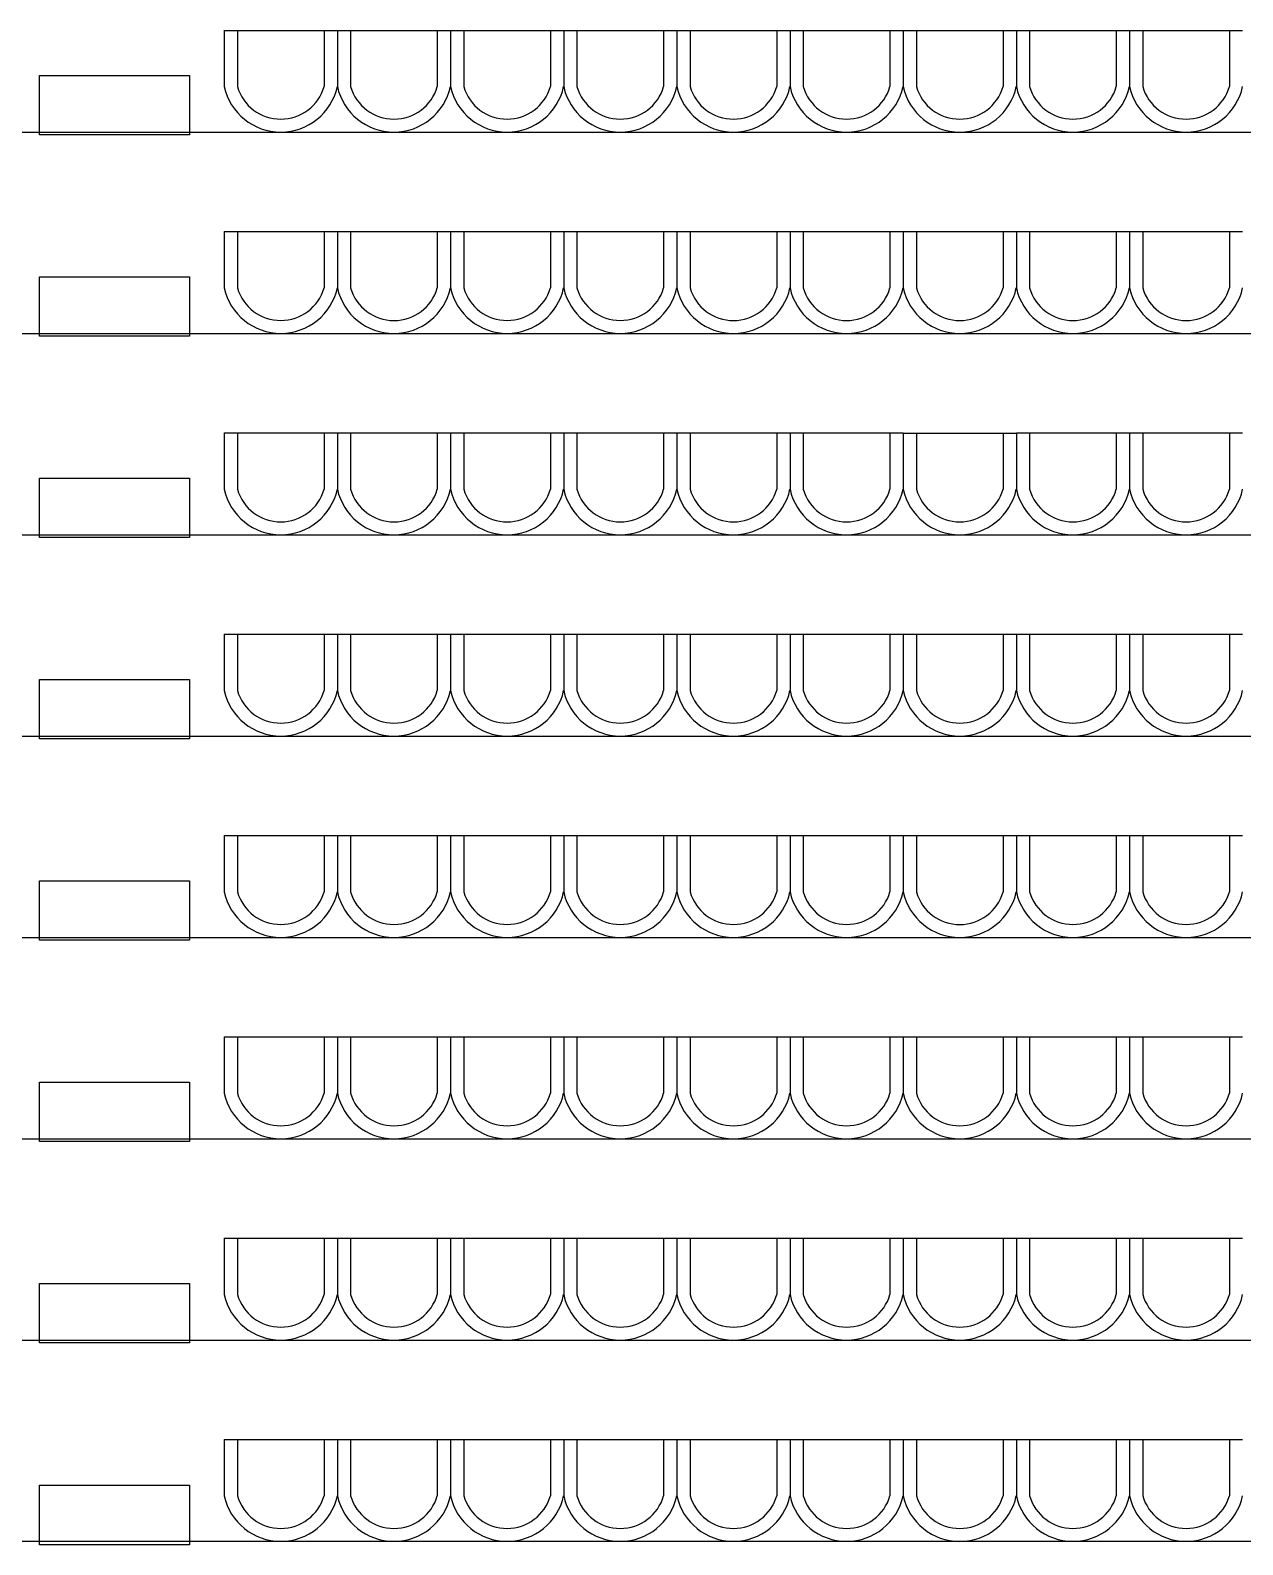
# Model space of a CAD drawing. Header units: millimetres. Extents: x -17017 to 2697, y 1903 to 18260.
# Drawn here: x -16951.998 to -16950.713, y 18215.501 to 18217.107 of the extents above; entities that cross this region are included whole.
import ezdxf

# ---------------------------------------------------------------- set-up
doc = ezdxf.new("R2010")
doc.units = ezdxf.units.MM
doc.layers.add('1', color=7, linetype='Continuous')

msp = doc.modelspace()

# ---------------------------------------------------------------- linework, layer by layer
at = {"layer": '1'}
for p, q in [((-16951.7929, 18217.1075), (-16951.7929, 18217.0478)), ((-16951.7929, 18217.1074), (-16951.7929, 18217.0478)), ((-16951.7929, 18217.1074), (-16951.6729, 18217.1074)), ((-16951.7788, 18217.1074), (-16951.7788, 18217.0478)), ((-16951.6869, 18217.1074), (-16951.6869, 18217.0478)), ((-16951.6729, 18217.1075), (-16951.6729, 18217.0478)), ((-16951.6729, 18217.1074), (-16951.6729, 18217.0478)), ((-16951.6729, 18217.1074), (-16951.5529, 18217.1074)), ((-16951.6588, 18217.1074), (-16951.6588, 18217.0478)), ((-16951.5669, 18217.1074), (-16951.5669, 18217.0478)), ((-16951.5529, 18217.1075), (-16951.5529, 18217.0478)), ((-16951.5529, 18217.1074), (-16951.5529, 18217.0478)), ((-16951.5529, 18217.1074), (-16951.3129, 18217.1074)), ((-16951.5388, 18217.1074), (-16951.5388, 18217.0478)), ((-16951.4469, 18217.1074), (-16951.4469, 18217.0478)), ((-16951.4329, 18217.1075), (-16951.4329, 18217.0478)), ((-16951.4329, 18217.1075), (-16951.4329, 18217.0478)), ((-16951.4188, 18217.1074), (-16951.4188, 18217.0478)), ((-16951.3269, 18217.1074), (-16951.3269, 18217.0478)), ((-16951.3129, 18217.1075), (-16951.3129, 18217.0478)), ((-16951.3129, 18217.1074), (-16951.3129, 18217.0478)), ((-16951.3129, 18217.1074), (-16951.1929, 18217.1074)), ((-16951.2988, 18217.1074), (-16951.2988, 18217.0478)), ((-16951.2069, 18217.1074), (-16951.2069, 18217.0478)), ((-16951.1929, 18217.1074), (-16951.1929, 18217.0478)), ((-16951.1929, 18217.1074), (-16951.1929, 18217.0478)), ((-16951.1929, 18217.1074), (-16951.0729, 18217.1074)), ((-16951.1788, 18217.1074), (-16951.1788, 18217.0478)), ((-16951.0869, 18217.1074), (-16951.0869, 18217.0478)), ((-16951.0729, 18217.1074), (-16951.0729, 18217.0478)), ((-16951.0729, 18217.1074), (-16951.0729, 18217.0478)), ((-16951.0729, 18217.1074), (-16950.9529, 18217.1074)), ((-16951.0588, 18217.1074), (-16951.0588, 18217.0478)), ((-16950.9669, 18217.1074), (-16950.9669, 18217.0478)), ((-16950.9529, 18217.1074), (-16950.9529, 18217.0478)), ((-16950.9529, 18217.1074), (-16950.9529, 18217.0478)), ((-16950.9529, 18217.1074), (-16950.7129, 18217.1074)), ((-16950.9388, 18217.1074), (-16950.9388, 18217.0478)), ((-16950.8469, 18217.1074), (-16950.8469, 18217.0478)), ((-16950.8329, 18217.1074), (-16950.8329, 18217.0478)), ((-16950.8329, 18217.1074), (-16950.8329, 18217.0478)), ((-16950.8188, 18217.1074), (-16950.8188, 18217.0478)), ((-16950.7269, 18217.1074), (-16950.7269, 18217.0478)), ((-16954.0363, 18216.9995), (-16947.3109, 18216.9995)), ((-16951.7929, 18216.8939), (-16951.7929, 18216.8343)), ((-16951.7929, 18216.8939), (-16951.6729, 18216.8939)), ((-16951.7788, 18216.8939), (-16951.7788, 18216.8343)), ((-16951.6869, 18216.8939), (-16951.6869, 18216.8343)), ((-16951.6729, 18216.8939), (-16951.6729, 18216.8343)), ((-16951.6729, 18216.8939), (-16951.6729, 18216.8343)), ((-16951.6729, 18216.8939), (-16951.5529, 18216.8939)), ((-16951.6588, 18216.8939), (-16951.6588, 18216.8343)), ((-16951.5669, 18216.8939), (-16951.5669, 18216.8343)), ((-16951.5529, 18216.8939), (-16951.5529, 18216.8343)), ((-16951.5529, 18216.8939), (-16951.5529, 18216.8343)), ((-16951.5529, 18216.8939), (-16951.3129, 18216.8939)), ((-16951.5388, 18216.8939), (-16951.5388, 18216.8343)), ((-16951.4469, 18216.8939), (-16951.4469, 18216.8343)), ((-16951.4329, 18216.8939), (-16951.4329, 18216.8343)), ((-16951.4329, 18216.8939), (-16951.4329, 18216.8343)), ((-16951.4188, 18216.8939), (-16951.4188, 18216.8343)), ((-16951.3269, 18216.8939), (-16951.3269, 18216.8343)), ((-16951.3129, 18216.8939), (-16951.3129, 18216.8343)), ((-16951.3129, 18216.8939), (-16951.3129, 18216.8343)), ((-16951.3129, 18216.8939), (-16951.1929, 18216.8939)), ((-16951.2988, 18216.8939), (-16951.2988, 18216.8343)), ((-16951.2069, 18216.8939), (-16951.2069, 18216.8343)), ((-16951.1929, 18216.8939), (-16951.1929, 18216.8343)), ((-16951.1929, 18216.8939), (-16951.1929, 18216.8342)), ((-16951.1929, 18216.8939), (-16951.0729, 18216.8939)), ((-16951.1788, 18216.8939), (-16951.1788, 18216.8342)), ((-16951.0869, 18216.8939), (-16951.0869, 18216.8342)), ((-16951.0729, 18216.8939), (-16951.0729, 18216.8342)), ((-16951.0729, 18216.8939), (-16951.0729, 18216.8342)), ((-16951.0729, 18216.8939), (-16950.9529, 18216.8939)), ((-16951.0588, 18216.8939), (-16951.0588, 18216.8342)), ((-16950.9669, 18216.8939), (-16950.9669, 18216.8342)), ((-16950.9529, 18216.8939), (-16950.9529, 18216.8342)), ((-16950.9529, 18216.8939), (-16950.9529, 18216.8342)), ((-16950.9529, 18216.8939), (-16950.7129, 18216.8939)), ((-16950.9388, 18216.8939), (-16950.9388, 18216.8342)), ((-16950.8469, 18216.8939), (-16950.8469, 18216.8342)), ((-16950.8329, 18216.8939), (-16950.8329, 18216.8342)), ((-16950.8329, 18216.8939), (-16950.8329, 18216.8342)), ((-16950.8188, 18216.8939), (-16950.8188, 18216.8342)), ((-16950.7269, 18216.8939), (-16950.7269, 18216.8342)), ((-16954.0363, 18216.7859), (-16947.3109, 18216.7859)), ((-16951.7929, 18216.6804), (-16951.7929, 18216.6207)), ((-16951.7929, 18216.6804), (-16951.6729, 18216.6804)), ((-16951.7788, 18216.6804), (-16951.7788, 18216.6207)), ((-16951.6869, 18216.6804), (-16951.6869, 18216.6207)), ((-16951.6729, 18216.6804), (-16951.6729, 18216.6207)), ((-16951.6729, 18216.6804), (-16951.6729, 18216.6207)), ((-16951.6729, 18216.6804), (-16951.5529, 18216.6804)), ((-16951.6588, 18216.6804), (-16951.6588, 18216.6207)), ((-16951.5669, 18216.6804), (-16951.5669, 18216.6207)), ((-16951.5529, 18216.6804), (-16951.5529, 18216.6207)), ((-16951.5529, 18216.6804), (-16951.5529, 18216.6207)), ((-16951.5529, 18216.6804), (-16951.3129, 18216.6804)), ((-16951.5388, 18216.6804), (-16951.5388, 18216.6207)), ((-16951.4469, 18216.6804), (-16951.4469, 18216.6207)), ((-16951.4329, 18216.6804), (-16951.4329, 18216.6207)), ((-16951.4329, 18216.6804), (-16951.4329, 18216.6207)), ((-16951.4188, 18216.6804), (-16951.4188, 18216.6207)), ((-16951.3269, 18216.6804), (-16951.3269, 18216.6207)), ((-16951.3129, 18216.6804), (-16951.3129, 18216.6207)), ((-16951.3129, 18216.6804), (-16951.3129, 18216.6207)), ((-16951.3129, 18216.6804), (-16951.1929, 18216.6804)), ((-16951.2988, 18216.6804), (-16951.2988, 18216.6207)), ((-16951.2069, 18216.6804), (-16951.2069, 18216.6207)), ((-16951.1929, 18216.6804), (-16951.1929, 18216.6207)), ((-16951.1929, 18216.6804), (-16951.1929, 18216.6207)), ((-16951.1929, 18216.6804), (-16951.0729, 18216.6804)), ((-16951.1788, 18216.6804), (-16951.1788, 18216.6207)), ((-16951.0869, 18216.6804), (-16951.0869, 18216.6207)), ((-16951.0729, 18216.6804), (-16951.0729, 18216.6207)), ((-16951.0729, 18216.6804), (-16951.0729, 18216.6207)), ((-16951.0729, 18216.6803), (-16950.9529, 18216.6803)), ((-16951.0588, 18216.6803), (-16951.0588, 18216.6207)), ((-16950.9669, 18216.6803), (-16950.9669, 18216.6207)), ((-16950.9529, 18216.6804), (-16950.9529, 18216.6207)), ((-16950.9529, 18216.6804), (-16950.9529, 18216.6207)), ((-16950.9529, 18216.6804), (-16950.7129, 18216.6804)), ((-16950.9388, 18216.6804), (-16950.9388, 18216.6207)), ((-16950.8469, 18216.6804), (-16950.8469, 18216.6207)), ((-16950.8329, 18216.6804), (-16950.8329, 18216.6207)), ((-16950.8329, 18216.6804), (-16950.8329, 18216.6207)), ((-16950.8188, 18216.6804), (-16950.8188, 18216.6207)), ((-16950.7269, 18216.6804), (-16950.7269, 18216.6207)), ((-16954.0363, 18216.5724), (-16947.3109, 18216.5724)), ((-16951.7929, 18216.4669), (-16951.7929, 18216.4072)), ((-16951.7929, 18216.4669), (-16951.6729, 18216.4669)), ((-16951.7788, 18216.4669), (-16951.7788, 18216.4072)), ((-16951.6869, 18216.4669), (-16951.6869, 18216.4072)), ((-16951.6729, 18216.4669), (-16951.6729, 18216.4072)), ((-16951.6729, 18216.4669), (-16951.6729, 18216.4072)), ((-16951.6729, 18216.4668), (-16951.5529, 18216.4668)), ((-16951.6588, 18216.4668), (-16951.6588, 18216.4072)), ((-16951.5669, 18216.4668), (-16951.5669, 18216.4072)), ((-16951.5529, 18216.4669), (-16951.5529, 18216.4072)), ((-16951.5529, 18216.4669), (-16951.5529, 18216.4072)), ((-16951.5529, 18216.4669), (-16951.3129, 18216.4669)), ((-16951.5388, 18216.4669), (-16951.5388, 18216.4072)), ((-16951.4469, 18216.4669), (-16951.4469, 18216.4072)), ((-16951.4329, 18216.4669), (-16951.4329, 18216.4072)), ((-16951.4329, 18216.4669), (-16951.4329, 18216.4072)), ((-16951.4188, 18216.4669), (-16951.4188, 18216.4072)), ((-16951.3269, 18216.4669), (-16951.3269, 18216.4072)), ((-16951.3129, 18216.4669), (-16951.3129, 18216.4072)), ((-16951.3129, 18216.4669), (-16951.3129, 18216.4072)), ((-16951.3129, 18216.4668), (-16951.1929, 18216.4668)), ((-16951.2988, 18216.4668), (-16951.2988, 18216.4072)), ((-16951.2069, 18216.4668), (-16951.2069, 18216.4072)), ((-16951.1929, 18216.4669), (-16951.1929, 18216.4072)), ((-16951.1929, 18216.4668), (-16951.1929, 18216.4072)), ((-16951.1929, 18216.4668), (-16951.0729, 18216.4668)), ((-16951.1788, 18216.4668), (-16951.1788, 18216.4072)), ((-16951.0869, 18216.4668), (-16951.0869, 18216.4072)), ((-16951.0729, 18216.4668), (-16951.0729, 18216.4072)), ((-16951.0729, 18216.4668), (-16951.0729, 18216.4072)), ((-16951.0729, 18216.4668), (-16950.9529, 18216.4668)), ((-16951.0588, 18216.4668), (-16951.0588, 18216.4072)), ((-16950.9669, 18216.4668), (-16950.9669, 18216.4072)), ((-16950.9529, 18216.4668), (-16950.9529, 18216.4072)), ((-16950.9529, 18216.4668), (-16950.9529, 18216.4072)), ((-16950.9529, 18216.4668), (-16950.7129, 18216.4668)), ((-16950.9388, 18216.4668), (-16950.9388, 18216.4072)), ((-16950.8469, 18216.4668), (-16950.8469, 18216.4072)), ((-16950.8329, 18216.4668), (-16950.8329, 18216.4072)), ((-16950.8329, 18216.4668), (-16950.8329, 18216.4072)), ((-16950.8188, 18216.4668), (-16950.8188, 18216.4072)), ((-16950.7269, 18216.4668), (-16950.7269, 18216.4072)), ((-16954.0363, 18216.3589), (-16947.3109, 18216.3589)), ((-16951.7929, 18216.2533), (-16951.7929, 18216.1937)), ((-16951.7929, 18216.2533), (-16951.6729, 18216.2533)), ((-16951.7788, 18216.2533), (-16951.7788, 18216.1937)), ((-16951.6869, 18216.2533), (-16951.6869, 18216.1937)), ((-16951.6729, 18216.2533), (-16951.6729, 18216.1937)), ((-16951.6729, 18216.2533), (-16951.6729, 18216.1937)), ((-16951.6729, 18216.2533), (-16951.5529, 18216.2533)), ((-16951.6588, 18216.2533), (-16951.6588, 18216.1937)), ((-16951.5669, 18216.2533), (-16951.5669, 18216.1937)), ((-16951.5529, 18216.2533), (-16951.5529, 18216.1937)), ((-16951.5529, 18216.2533), (-16951.5529, 18216.1937)), ((-16951.5529, 18216.2533), (-16951.3129, 18216.2533)), ((-16951.5388, 18216.2533), (-16951.5388, 18216.1937)), ((-16951.4469, 18216.2533), (-16951.4469, 18216.1937)), ((-16951.4329, 18216.2533), (-16951.4329, 18216.1937)), ((-16951.4329, 18216.2533), (-16951.4329, 18216.1937)), ((-16951.4188, 18216.2533), (-16951.4188, 18216.1937)), ((-16951.3269, 18216.2533), (-16951.3269, 18216.1937)), ((-16951.3129, 18216.2533), (-16951.3129, 18216.1937)), ((-16951.3129, 18216.2533), (-16951.3129, 18216.1937)), ((-16951.3129, 18216.2533), (-16951.1929, 18216.2533)), ((-16951.2988, 18216.2533), (-16951.2988, 18216.1937)), ((-16951.2069, 18216.2533), (-16951.2069, 18216.1937)), ((-16951.1929, 18216.2533), (-16951.1929, 18216.1937)), ((-16951.1929, 18216.2533), (-16951.1929, 18216.1937)), ((-16951.1929, 18216.2533), (-16951.0729, 18216.2533)), ((-16951.1788, 18216.2533), (-16951.1788, 18216.1937)), ((-16951.0869, 18216.2533), (-16951.0869, 18216.1937)), ((-16951.0729, 18216.2533), (-16951.0729, 18216.1937)), ((-16951.0729, 18216.2533), (-16951.0729, 18216.1936)), ((-16951.0729, 18216.2533), (-16950.9529, 18216.2533)), ((-16951.0588, 18216.2533), (-16951.0588, 18216.1936)), ((-16950.9669, 18216.2533), (-16950.9669, 18216.1936)), ((-16950.9529, 18216.2533), (-16950.9529, 18216.1936)), ((-16950.9529, 18216.2533), (-16950.9529, 18216.1937)), ((-16950.9529, 18216.2533), (-16950.7129, 18216.2533)), ((-16950.9388, 18216.2533), (-16950.9388, 18216.1937)), ((-16950.8469, 18216.2533), (-16950.8469, 18216.1937)), ((-16950.8329, 18216.2533), (-16950.8329, 18216.1937)), ((-16950.8329, 18216.2533), (-16950.8329, 18216.1937)), ((-16950.8188, 18216.2533), (-16950.8188, 18216.1937)), ((-16950.7269, 18216.2533), (-16950.7269, 18216.1937)), ((-16954.0363, 18216.1453), (-16947.3109, 18216.1453)), ((-16951.7929, 18216.0398), (-16951.7929, 18215.9802)), ((-16951.7929, 18216.0398), (-16951.6729, 18216.0398)), ((-16951.7788, 18216.0398), (-16951.7788, 18215.9802)), ((-16951.6869, 18216.0398), (-16951.6869, 18215.9802)), ((-16951.6729, 18216.0398), (-16951.6729, 18215.9802)), ((-16951.6729, 18216.0398), (-16951.6729, 18215.9801)), ((-16951.6729, 18216.0398), (-16951.5529, 18216.0398)), ((-16951.6588, 18216.0398), (-16951.6588, 18215.9801)), ((-16951.5669, 18216.0398), (-16951.5669, 18215.9801)), ((-16951.5529, 18216.0398), (-16951.5529, 18215.9801)), ((-16951.5529, 18216.0398), (-16951.5529, 18215.9802)), ((-16951.5529, 18216.0398), (-16951.3129, 18216.0398)), ((-16951.5388, 18216.0398), (-16951.5388, 18215.9802)), ((-16951.4469, 18216.0398), (-16951.4469, 18215.9802)), ((-16951.4329, 18216.0398), (-16951.4329, 18215.9802)), ((-16951.4329, 18216.0398), (-16951.4329, 18215.9802)), ((-16951.4188, 18216.0398), (-16951.4188, 18215.9802)), ((-16951.3269, 18216.0398), (-16951.3269, 18215.9802)), ((-16951.3129, 18216.0398), (-16951.3129, 18215.9802)), ((-16951.3129, 18216.0398), (-16951.3129, 18215.9801)), ((-16951.3129, 18216.0398), (-16951.1929, 18216.0398)), ((-16951.2988, 18216.0398), (-16951.2988, 18215.9801)), ((-16951.2069, 18216.0398), (-16951.2069, 18215.9801)), ((-16951.1929, 18216.0398), (-16951.1929, 18215.9801)), ((-16951.1929, 18216.0398), (-16951.1929, 18215.9801)), ((-16951.1929, 18216.0398), (-16951.0729, 18216.0398)), ((-16951.1788, 18216.0398), (-16951.1788, 18215.9801)), ((-16951.0869, 18216.0398), (-16951.0869, 18215.9801)), ((-16951.0729, 18216.0398), (-16951.0729, 18215.9801)), ((-16951.0729, 18216.0398), (-16951.0729, 18215.9801)), ((-16951.0729, 18216.0398), (-16950.9529, 18216.0398)), ((-16951.0588, 18216.0398), (-16951.0588, 18215.9801)), ((-16950.9669, 18216.0398), (-16950.9669, 18215.9801)), ((-16950.9529, 18216.0398), (-16950.9529, 18215.9801)), ((-16950.9529, 18216.0398), (-16950.9529, 18215.9801)), ((-16950.9529, 18216.0398), (-16950.7129, 18216.0398)), ((-16950.9388, 18216.0398), (-16950.9388, 18215.9801)), ((-16950.8469, 18216.0398), (-16950.8469, 18215.9801)), ((-16950.8329, 18216.0398), (-16950.8329, 18215.9801)), ((-16950.8329, 18216.0398), (-16950.8329, 18215.9801)), ((-16950.8188, 18216.0398), (-16950.8188, 18215.9801)), ((-16950.7269, 18216.0398), (-16950.7269, 18215.9801)), ((-16954.0363, 18215.9318), (-16947.3109, 18215.9318)), ((-16951.7929, 18215.8263), (-16951.7929, 18215.7666)), ((-16951.7929, 18215.8263), (-16951.6729, 18215.8263)), ((-16951.7788, 18215.8263), (-16951.7788, 18215.7666)), ((-16951.6869, 18215.8263), (-16951.6869, 18215.7666)), ((-16951.6729, 18215.8263), (-16951.6729, 18215.7666)), ((-16951.6729, 18215.8263), (-16951.6729, 18215.7666)), ((-16951.6729, 18215.8263), (-16951.5529, 18215.8263)), ((-16951.6588, 18215.8263), (-16951.6588, 18215.7666)), ((-16951.5669, 18215.8263), (-16951.5669, 18215.7666)), ((-16951.5529, 18215.8263), (-16951.5529, 18215.7666)), ((-16951.5529, 18215.8263), (-16951.5529, 18215.7666)), ((-16951.5529, 18215.8263), (-16951.3129, 18215.8263)), ((-16951.5388, 18215.8263), (-16951.5388, 18215.7666)), ((-16951.4469, 18215.8263), (-16951.4469, 18215.7666)), ((-16951.4329, 18215.8263), (-16951.4329, 18215.7666)), ((-16951.4329, 18215.8263), (-16951.4329, 18215.7666)), ((-16951.4188, 18215.8263), (-16951.4188, 18215.7666)), ((-16951.3269, 18215.8263), (-16951.3269, 18215.7666)), ((-16951.3129, 18215.8263), (-16951.3129, 18215.7666)), ((-16951.3129, 18215.8263), (-16951.3129, 18215.7666)), ((-16951.3129, 18215.8263), (-16951.1929, 18215.8263)), ((-16951.2988, 18215.8263), (-16951.2988, 18215.7666)), ((-16951.2069, 18215.8263), (-16951.2069, 18215.7666)), ((-16951.1929, 18215.8263), (-16951.1929, 18215.7666)), ((-16951.1929, 18215.8263), (-16951.1929, 18215.7666)), ((-16951.1929, 18215.8262), (-16951.0729, 18215.8262)), ((-16951.1788, 18215.8262), (-16951.1788, 18215.7666)), ((-16951.0869, 18215.8262), (-16951.0869, 18215.7666)), ((-16951.0729, 18215.8263), (-16951.0729, 18215.7666)), ((-16951.0729, 18215.8262), (-16951.0729, 18215.7666)), ((-16951.0729, 18215.8262), (-16950.9529, 18215.8262)), ((-16951.0588, 18215.8262), (-16951.0588, 18215.7666)), ((-16950.9669, 18215.8262), (-16950.9669, 18215.7666)), ((-16950.9529, 18215.8263), (-16950.9529, 18215.7666)), ((-16950.9529, 18215.8262), (-16950.9529, 18215.7666)), ((-16950.9529, 18215.8262), (-16950.7129, 18215.8262)), ((-16950.9388, 18215.8262), (-16950.9388, 18215.7666)), ((-16950.8469, 18215.8262), (-16950.8469, 18215.7666)), ((-16950.8329, 18215.8263), (-16950.8329, 18215.7666)), ((-16950.8329, 18215.8263), (-16950.8329, 18215.7666)), ((-16950.8188, 18215.8262), (-16950.8188, 18215.7666)), ((-16950.7269, 18215.8262), (-16950.7269, 18215.7666)), ((-16954.0363, 18215.7183), (-16947.3109, 18215.7183)), ((-16951.7929, 18215.6128), (-16951.7929, 18215.5531)), ((-16951.7929, 18215.6127), (-16951.6729, 18215.6127)), ((-16951.7788, 18215.6127), (-16951.7788, 18215.5531)), ((-16951.6869, 18215.6127), (-16951.6869, 18215.5531)), ((-16951.6729, 18215.6128), (-16951.6729, 18215.5531)), ((-16951.6729, 18215.6127), (-16951.6729, 18215.5531)), ((-16951.6729, 18215.6127), (-16951.5529, 18215.6127)), ((-16951.6588, 18215.6127), (-16951.6588, 18215.5531)), ((-16951.5669, 18215.6127), (-16951.5669, 18215.5531)), ((-16951.5529, 18215.6128), (-16951.5529, 18215.5531)), ((-16951.5529, 18215.6127), (-16951.5529, 18215.5531)), ((-16951.5529, 18215.6127), (-16951.3129, 18215.6127)), ((-16951.5388, 18215.6127), (-16951.5388, 18215.5531)), ((-16951.4469, 18215.6127), (-16951.4469, 18215.5531)), ((-16951.4329, 18215.6128), (-16951.4329, 18215.5531)), ((-16951.4329, 18215.6128), (-16951.4329, 18215.5531)), ((-16951.4188, 18215.6127), (-16951.4188, 18215.5531)), ((-16951.3269, 18215.6127), (-16951.3269, 18215.5531)), ((-16951.3129, 18215.6128), (-16951.3129, 18215.5531)), ((-16951.3129, 18215.6127), (-16951.3129, 18215.5531)), ((-16951.3129, 18215.6127), (-16951.1929, 18215.6127)), ((-16951.2988, 18215.6127), (-16951.2988, 18215.5531)), ((-16951.2069, 18215.6127), (-16951.2069, 18215.5531)), ((-16951.1929, 18215.6127), (-16951.1929, 18215.5531)), ((-16951.1929, 18215.6127), (-16951.1929, 18215.5531)), ((-16951.1929, 18215.6127), (-16951.0729, 18215.6127)), ((-16951.1788, 18215.6127), (-16951.1788, 18215.5531)), ((-16951.0869, 18215.6127), (-16951.0869, 18215.5531)), ((-16951.0729, 18215.6127), (-16951.0729, 18215.5531)), ((-16951.0729, 18215.6127), (-16951.0729, 18215.5531)), ((-16951.0729, 18215.6127), (-16950.9529, 18215.6127)), ((-16951.0588, 18215.6127), (-16951.0588, 18215.5531)), ((-16950.9669, 18215.6127), (-16950.9669, 18215.5531)), ((-16950.9529, 18215.6127), (-16950.9529, 18215.5531)), ((-16950.9529, 18215.6127), (-16950.9529, 18215.5531)), ((-16950.9529, 18215.6127), (-16950.7129, 18215.6127)), ((-16950.9388, 18215.6127), (-16950.9388, 18215.5531)), ((-16950.8469, 18215.6127), (-16950.8469, 18215.5531)), ((-16950.8329, 18215.6127), (-16950.8329, 18215.5531)), ((-16950.8329, 18215.6127), (-16950.8329, 18215.5531)), ((-16950.8188, 18215.6127), (-16950.8188, 18215.5531)), ((-16950.7269, 18215.6127), (-16950.7269, 18215.5531)), ((-16954.0363, 18215.5048), (-16947.3109, 18215.5048))]:
    msp.add_line(p, q, dxfattribs=at)
for points in [[(-16951.8296, 18216.9965), (-16951.9889, 18216.9965), (-16951.9889, 18217.0595), (-16951.8296, 18217.0595)], [(-16951.8296, 18216.783), (-16951.9889, 18216.783), (-16951.9889, 18216.846), (-16951.8296, 18216.846)], [(-16951.8296, 18216.5694), (-16951.9889, 18216.5694), (-16951.9889, 18216.6325), (-16951.8296, 18216.6325)], [(-16951.8296, 18216.3559), (-16951.9889, 18216.3559), (-16951.9889, 18216.4189), (-16951.8296, 18216.4189)], [(-16951.8296, 18216.1424), (-16951.9889, 18216.1424), (-16951.9889, 18216.2054), (-16951.8296, 18216.2054)], [(-16951.8296, 18215.9289), (-16951.9889, 18215.9289), (-16951.9889, 18215.9919), (-16951.8296, 18215.9919)], [(-16951.8296, 18215.7153), (-16951.9889, 18215.7153), (-16951.9889, 18215.7783), (-16951.8296, 18215.7783)], [(-16951.8296, 18215.5012), (-16951.9889, 18215.5012), (-16951.9889, 18215.5642), (-16951.8296, 18215.5642)]]:
    msp.add_lwpolyline(points, close=True, dxfattribs=at)
for centre, radius, start, end in [((-16951.7329, 18217.0609), 0.0614, 192.3013, 347.6987), ((-16951.7329, 18217.0611), 0.0479, 196.121, 343.879), ((-16951.6129, 18217.0609), 0.0614, 192.3013, 347.6987), ((-16951.6129, 18217.0611), 0.0479, 196.121, 343.879), ((-16951.4929, 18217.0609), 0.0614, 192.3013, 347.6987), ((-16951.4929, 18217.0611), 0.0479, 196.121, 343.879), ((-16951.3729, 18217.0609), 0.0614, 192.3013, 347.6987), ((-16951.3729, 18217.0611), 0.0479, 196.121, 343.879), ((-16951.2529, 18217.0609), 0.0614, 192.3013, 347.6987), ((-16951.2529, 18217.0611), 0.0479, 196.121, 343.879), ((-16951.1329, 18217.0609), 0.0614, 192.3013, 347.6987), ((-16951.1329, 18217.0611), 0.0479, 196.121, 343.879), ((-16951.0129, 18217.0608), 0.0614, 192.3013, 347.6987), ((-16951.0129, 18217.0611), 0.0479, 196.121, 343.879), ((-16950.8929, 18217.0609), 0.0614, 192.3013, 347.6987), ((-16950.8929, 18217.0611), 0.0479, 196.121, 343.879), ((-16950.7729, 18217.0609), 0.0614, 192.3013, 347.6987), ((-16950.7729, 18217.0611), 0.0479, 196.121, 343.879), ((-16951.7329, 18216.8474), 0.0614, 192.3013, 347.6987), ((-16951.7329, 18216.8476), 0.0479, 196.121, 343.879), ((-16951.6129, 18216.8473), 0.0614, 192.3013, 347.6987), ((-16951.6129, 18216.8475), 0.0479, 196.121, 343.879), ((-16951.4929, 18216.8474), 0.0614, 192.3013, 347.6987), ((-16951.4929, 18216.8476), 0.0479, 196.121, 343.879), ((-16951.3729, 18216.8474), 0.0614, 192.3013, 347.6987), ((-16951.3729, 18216.8476), 0.0479, 196.121, 343.879), ((-16951.2529, 18216.8473), 0.0614, 192.3013, 347.6987), ((-16951.2529, 18216.8475), 0.0479, 196.121, 343.879), ((-16951.1329, 18216.8473), 0.0614, 192.3013, 347.6987), ((-16951.1329, 18216.8475), 0.0479, 196.121, 343.879), ((-16951.0129, 18216.8473), 0.0614, 192.3013, 347.6987), ((-16951.0129, 18216.8475), 0.0479, 196.121, 343.879), ((-16950.8929, 18216.8473), 0.0614, 192.3013, 347.6987), ((-16950.8929, 18216.8475), 0.0479, 196.121, 343.879), ((-16950.7729, 18216.8473), 0.0614, 192.3013, 347.6987), ((-16950.7729, 18216.8475), 0.0479, 196.121, 343.879), ((-16951.7329, 18216.6338), 0.0614, 192.3013, 347.6987), ((-16951.7329, 18216.634), 0.0479, 196.121, 343.879), ((-16951.6129, 18216.6338), 0.0614, 192.3013, 347.6987), ((-16951.6129, 18216.634), 0.0479, 196.121, 343.879), ((-16951.4929, 18216.6338), 0.0614, 192.3013, 347.6987), ((-16951.4929, 18216.634), 0.0479, 196.121, 343.879), ((-16951.3729, 18216.6338), 0.0614, 192.3013, 347.6987), ((-16951.3729, 18216.634), 0.0479, 196.121, 343.879), ((-16951.2529, 18216.6338), 0.0614, 192.3013, 347.6987), ((-16951.2529, 18216.634), 0.0479, 196.121, 343.879), ((-16951.1329, 18216.6338), 0.0614, 192.3013, 347.6987), ((-16951.1329, 18216.634), 0.0479, 196.121, 343.879), ((-16951.0129, 18216.6338), 0.0614, 192.3013, 347.6987), ((-16951.0129, 18216.634), 0.0479, 196.121, 343.879), ((-16950.8929, 18216.6338), 0.0614, 192.3013, 347.6987), ((-16950.8929, 18216.634), 0.0479, 196.121, 343.879), ((-16950.7729, 18216.6338), 0.0614, 192.3013, 347.6987), ((-16950.7729, 18216.634), 0.0479, 196.121, 343.879), ((-16951.7329, 18216.4203), 0.0614, 192.3013, 347.6987), ((-16951.7329, 18216.4205), 0.0479, 196.121, 343.879), ((-16951.6129, 18216.4203), 0.0614, 192.3013, 347.6987), ((-16951.6129, 18216.4205), 0.0479, 196.121, 343.879), ((-16951.4929, 18216.4203), 0.0614, 192.3013, 347.6987), ((-16951.4929, 18216.4205), 0.0479, 196.121, 343.879), ((-16951.3729, 18216.4203), 0.0614, 192.3013, 347.6987), ((-16951.3729, 18216.4205), 0.0479, 196.121, 343.879), ((-16951.2529, 18216.4203), 0.0614, 192.3013, 347.6987), ((-16951.2529, 18216.4205), 0.0479, 196.121, 343.879), ((-16951.1329, 18216.4203), 0.0614, 192.3013, 347.6987), ((-16951.1329, 18216.4205), 0.0479, 196.121, 343.879), ((-16951.0129, 18216.4203), 0.0614, 192.3013, 347.6987), ((-16951.0129, 18216.4205), 0.0479, 196.121, 343.879), ((-16950.8929, 18216.4203), 0.0614, 192.3013, 347.6987), ((-16950.8929, 18216.4205), 0.0479, 196.121, 343.879), ((-16950.7729, 18216.4203), 0.0614, 192.3013, 347.6987), ((-16950.7729, 18216.4205), 0.0479, 196.121, 343.879), ((-16951.7329, 18216.2068), 0.0614, 192.3013, 347.6987), ((-16951.7329, 18216.207), 0.0479, 196.121, 343.879), ((-16951.6129, 18216.2068), 0.0614, 192.3013, 347.6987), ((-16951.6129, 18216.207), 0.0479, 196.121, 343.879), ((-16951.4929, 18216.2068), 0.0614, 192.3013, 347.6987), ((-16951.4929, 18216.207), 0.0479, 196.121, 343.879), ((-16951.3729, 18216.2068), 0.0614, 192.3013, 347.6987), ((-16951.3729, 18216.207), 0.0479, 196.121, 343.879), ((-16951.2529, 18216.2068), 0.0614, 192.3013, 347.6987), ((-16951.2529, 18216.207), 0.0479, 196.121, 343.879), ((-16951.1329, 18216.2067), 0.0614, 192.3013, 347.6987), ((-16951.1329, 18216.207), 0.0479, 196.121, 343.879), ((-16951.0129, 18216.2067), 0.0614, 192.3013, 347.6987), ((-16951.0129, 18216.2069), 0.0479, 196.121, 343.879), ((-16950.8929, 18216.2067), 0.0614, 192.3013, 347.6987), ((-16950.8929, 18216.207), 0.0479, 196.121, 343.879), ((-16950.7729, 18216.2067), 0.0614, 192.3013, 347.6987), ((-16950.7729, 18216.207), 0.0479, 196.121, 343.879), ((-16951.7329, 18215.9932), 0.0614, 192.3013, 347.6987), ((-16951.7329, 18215.9934), 0.0479, 196.121, 343.879), ((-16951.6129, 18215.9932), 0.0614, 192.3013, 347.6987), ((-16951.6129, 18215.9934), 0.0479, 196.121, 343.879), ((-16951.4929, 18215.9932), 0.0614, 192.3013, 347.6987), ((-16951.4929, 18215.9934), 0.0479, 196.121, 343.879), ((-16951.3729, 18215.9932), 0.0614, 192.3013, 347.6987), ((-16951.3729, 18215.9934), 0.0479, 196.121, 343.879), ((-16951.2529, 18215.9932), 0.0614, 192.3013, 347.6987), ((-16951.2529, 18215.9934), 0.0479, 196.121, 343.879), ((-16951.1329, 18215.9932), 0.0614, 192.3013, 347.6987), ((-16951.1329, 18215.9934), 0.0479, 196.121, 343.879), ((-16951.0129, 18215.9932), 0.0614, 192.3013, 347.6987), ((-16951.0129, 18215.9934), 0.0479, 196.121, 343.879), ((-16950.8929, 18215.9932), 0.0614, 192.3013, 347.6987), ((-16950.8929, 18215.9934), 0.0479, 196.121, 343.879), ((-16950.7729, 18215.9932), 0.0614, 192.3013, 347.6987), ((-16950.7729, 18215.9934), 0.0479, 196.121, 343.879), ((-16951.7329, 18215.7797), 0.0614, 192.3013, 347.6987), ((-16951.7329, 18215.7799), 0.0479, 196.121, 343.879), ((-16951.6129, 18215.7797), 0.0614, 192.3013, 347.6987), ((-16951.6129, 18215.7799), 0.0479, 196.121, 343.879), ((-16951.4929, 18215.7797), 0.0614, 192.3013, 347.6987), ((-16951.4929, 18215.7799), 0.0479, 196.121, 343.879), ((-16951.3729, 18215.7797), 0.0614, 192.3013, 347.6987), ((-16951.3729, 18215.7799), 0.0479, 196.121, 343.879), ((-16951.2529, 18215.7797), 0.0614, 192.3013, 347.6987), ((-16951.2529, 18215.7799), 0.0479, 196.121, 343.879), ((-16951.1329, 18215.7797), 0.0614, 192.3013, 347.6987), ((-16951.1329, 18215.7799), 0.0479, 196.121, 343.879), ((-16951.0129, 18215.7797), 0.0614, 192.3013, 347.6987), ((-16951.0129, 18215.7799), 0.0479, 196.121, 343.879), ((-16950.8929, 18215.7797), 0.0614, 192.3013, 347.6987), ((-16950.8929, 18215.7799), 0.0479, 196.121, 343.879), ((-16950.7729, 18215.7797), 0.0614, 192.3013, 347.6987), ((-16950.7729, 18215.7799), 0.0479, 196.121, 343.879), ((-16951.7329, 18215.5662), 0.0614, 192.3013, 347.6987), ((-16951.7329, 18215.5664), 0.0479, 196.121, 343.879), ((-16951.6129, 18215.5662), 0.0614, 192.3013, 347.6987), ((-16951.6129, 18215.5664), 0.0479, 196.121, 343.879), ((-16951.4929, 18215.5662), 0.0614, 192.3013, 347.6987), ((-16951.4929, 18215.5664), 0.0479, 196.121, 343.879), ((-16951.3729, 18215.5662), 0.0614, 192.3013, 347.6987), ((-16951.3729, 18215.5664), 0.0479, 196.121, 343.879), ((-16951.2529, 18215.5662), 0.0614, 192.3013, 347.6987), ((-16951.2529, 18215.5664), 0.0479, 196.121, 343.879), ((-16951.1329, 18215.5662), 0.0614, 192.3013, 347.6987), ((-16951.1329, 18215.5664), 0.0479, 196.121, 343.879), ((-16951.0129, 18215.5661), 0.0614, 192.3013, 347.6987), ((-16951.0129, 18215.5664), 0.0479, 196.121, 343.879), ((-16950.8929, 18215.5662), 0.0614, 192.3013, 347.6987), ((-16950.8929, 18215.5664), 0.0479, 196.121, 343.879), ((-16950.7729, 18215.5662), 0.0614, 192.3013, 347.6987), ((-16950.7729, 18215.5664), 0.0479, 196.121, 343.879)]:
    msp.add_arc(centre, radius, start, end, dxfattribs=at)

doc.saveas('drawing.dxf')
